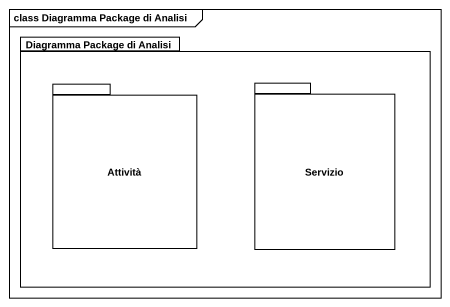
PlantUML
@startuml
mainframe class Diagramma Package di Analisi
package "Diagramma Package di Analisi" as Diagramma_Package_di_Analisi {
  package Attività {
  }
  package Servizio {
  }
}
@enduml
